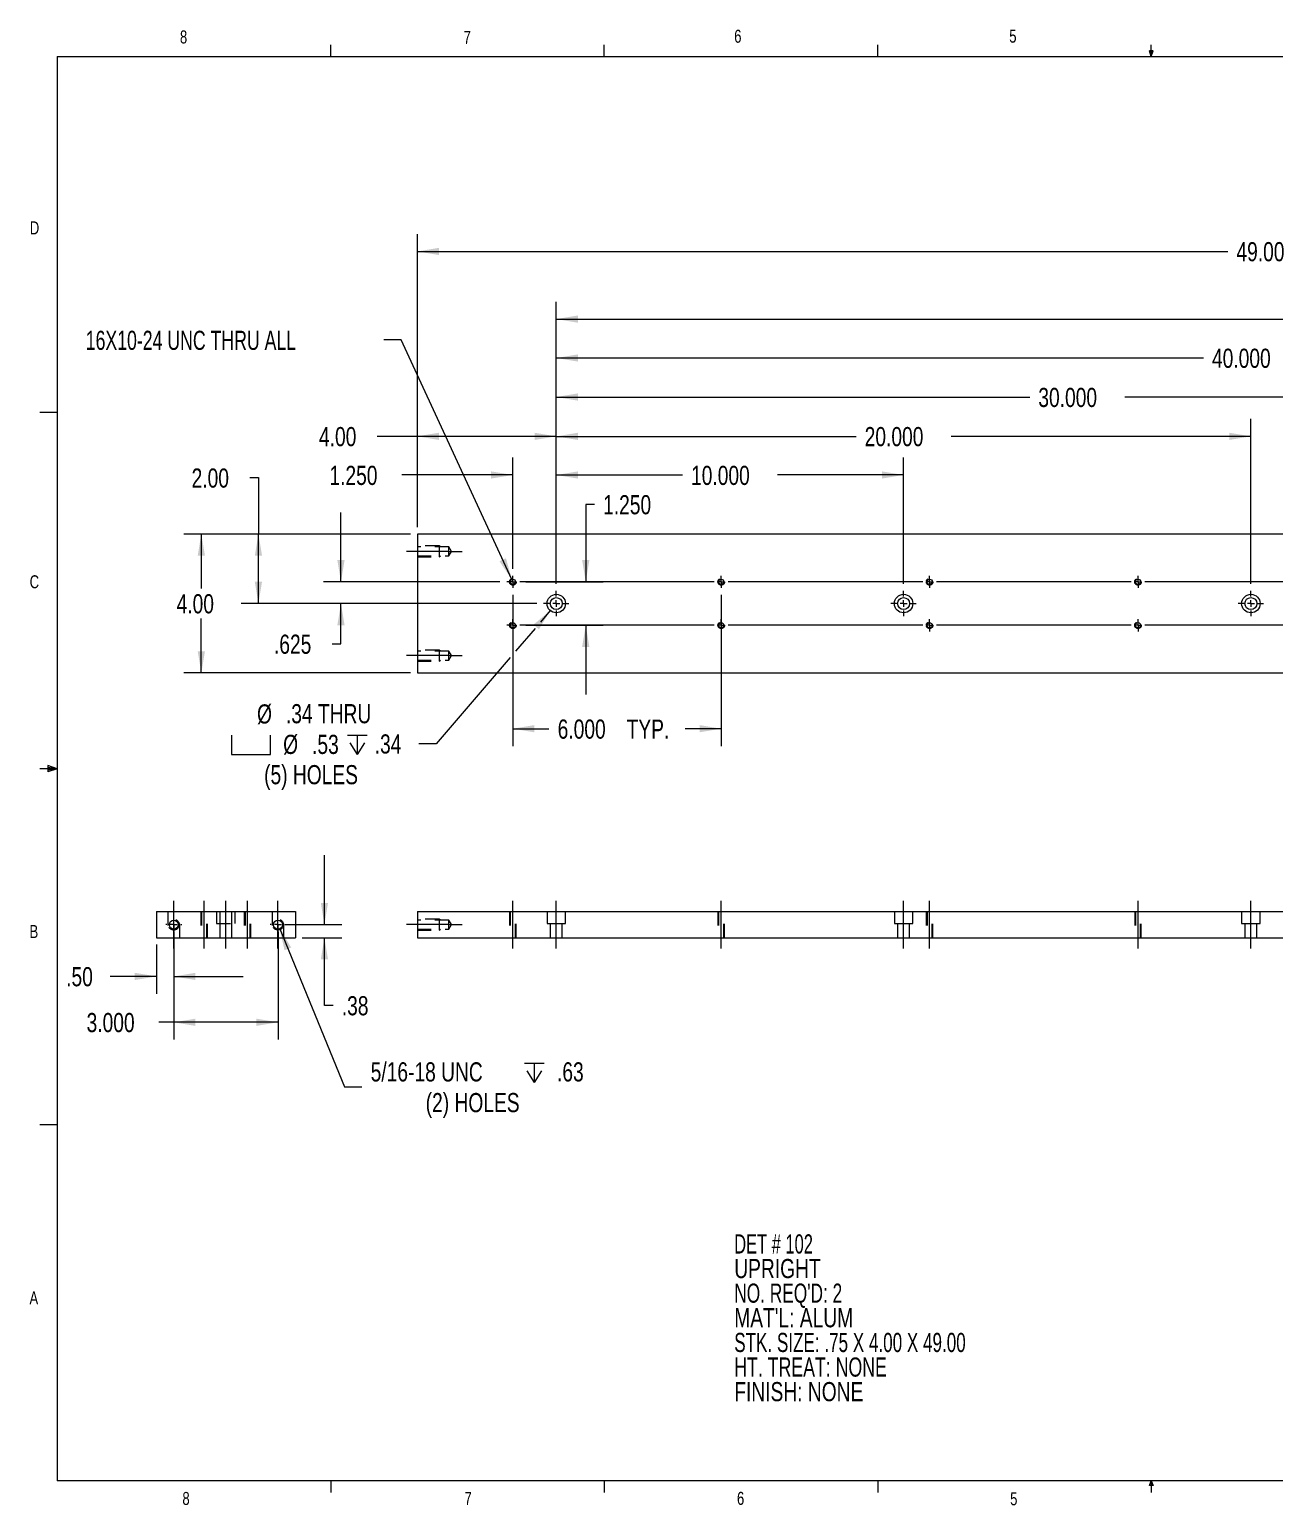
# Model space of a CAD drawing. Header units: inches. Extents: x 0.4 to 16.6, y 0.2 to 10.8.
# Drawn here: x 0.43 to 9.39, y 0.21 to 10.84 of the extents above; entities that cross this region are included whole.
import ezdxf

# ---------------------------------------------------------------- set-up
doc = ezdxf.new("R2010")
doc.units = ezdxf.units.IN
doc.header["$MEASUREMENT"] = 0
doc.linetypes.add('CENTERX2', pattern=[0.8, 0.5, -0.1, 0.1, -0.1])
doc.linetypes.add('HIDDEN', pattern=[0.075, 0.05, -0.025])
doc.styles.add('SLDTEXTSTYLE0', font='TXT', dxfattribs={"width": 0.75})
doc.styles.add('SLDTEXTSTYLE13', font='TXT', dxfattribs={"width": 0.675})
doc.styles.add('SLDTEXTSTYLE14', font='TXT', dxfattribs={"width": 0.692308})
doc.styles.add('SLDTEXTSTYLE15', font='TXT', dxfattribs={"width": 0.690789})
doc.styles.add('SLDTEXTSTYLE4', font='TXT', dxfattribs={"width": 0.666667})
doc.styles.add('SLDTEXTSTYLE8', font='TXT', dxfattribs={"width": 0.642857})
doc.dimstyles.new('SLDDIMSTYLE0', dxfattribs={"dimtxt": 0.137795, "dimasz": 0.156, "dimexe": 0, "dimexo": 0.0625, "dimgap": 0.034449, "dimtad": 0, "dimtih": 1, "dimtoh": 1, "dimlfac": 4, "dimzin": 4, "dimdsep": 46, "dimtxsty": 'SLDTEXTSTYLE0', "dimsah": 1, "dimcen": 0.09, "dimadec": 0, "dimazin": 0, "dimtfac": 1, "dimtdec": 3, "dimtofl": 0, "dimtmove": 0, "dimatfit": 3, "dimfxl": 0, "dimtolj": 1, "dimtzin": 12, "dimarcsym": 0})
doc.dimstyles.new('SLDDIMSTYLE1', dxfattribs={"dimtxt": 0.137795, "dimasz": 0.156, "dimexe": 0, "dimexo": 0.0625, "dimgap": 0.034449, "dimtad": 0, "dimtih": 1, "dimtoh": 1, "dimlfac": 4, "dimzin": 12, "dimdsep": 46, "dimtxsty": 'SLDTEXTSTYLE0', "dimsah": 1, "dimcen": 0.09, "dimadec": 0, "dimazin": 0, "dimtfac": 1, "dimtdec": 3, "dimtofl": 0, "dimtmove": 0, "dimatfit": 3, "dimfxl": 0, "dimtolj": 1, "dimtzin": 12, "dimarcsym": 0})
doc.dimstyles.new('SLDDIMSTYLE2', dxfattribs={"dimtxt": 0.137795, "dimasz": 0.156, "dimexe": 0, "dimexo": 0.0625, "dimgap": 0.034449, "dimtad": 0, "dimtih": 1, "dimtoh": 1, "dimdec": 3, "dimlfac": 4, "dimzin": 4, "dimdsep": 46, "dimtxsty": 'SLDTEXTSTYLE0', "dimsah": 1, "dimcen": 0.09, "dimadec": 0, "dimazin": 0, "dimtfac": 1, "dimtdec": 3, "dimtofl": 0, "dimtmove": 0, "dimatfit": 3, "dimfxl": 0, "dimtolj": 1, "dimtzin": 12, "dimarcsym": 0})
doc.dimstyles.new('SLDDIMSTYLE3', dxfattribs={"dimtxt": 0.137795, "dimasz": 0.156, "dimexe": 0, "dimexo": 0.0625, "dimgap": 0.034449, "dimtad": 0, "dimtih": 1, "dimtoh": 1, "dimdec": 3, "dimlfac": 4, "dimzin": 12, "dimdsep": 46, "dimtxsty": 'SLDTEXTSTYLE0', "dimsah": 1, "dimcen": 0.09, "dimadec": 0, "dimazin": 0, "dimtfac": 1, "dimtdec": 3, "dimtofl": 0, "dimtmove": 0, "dimatfit": 3, "dimfxl": 0, "dimtolj": 1, "dimtzin": 12, "dimarcsym": 0})
doc.dimstyles.new('SLDDIMSTYLE4', dxfattribs={"dimtxt": 0.137795, "dimasz": 0.156, "dimexe": 0, "dimexo": 0.0625, "dimgap": 0.034449, "dimtad": 0, "dimtih": 1, "dimtoh": 1, "dimlfac": 4, "dimzin": 12, "dimdsep": 46, "dimtxsty": 'SLDTEXTSTYLE0', "dimsah": 1, "dimcen": 0.09, "dimadec": 0, "dimazin": 0, "dimtfac": 1, "dimtdec": 3, "dimtofl": 0, "dimtmove": 0, "dimatfit": 3, "dimfxl": 0, "dimtolj": 1, "dimtzin": 12, "dimarcsym": 0})
doc.dimstyles.new('SLDDIMSTYLE5', dxfattribs={"dimtxt": 0.137795, "dimasz": 0.156, "dimexe": 0, "dimexo": 0.0625, "dimgap": 0.034449, "dimtad": 0, "dimtih": 1, "dimtoh": 1, "dimlfac": 4, "dimzin": 12, "dimdsep": 46, "dimtxsty": 'SLDTEXTSTYLE0', "dimsah": 1, "dimcen": 0.09, "dimadec": 0, "dimazin": 0, "dimtfac": 1, "dimtdec": 3, "dimtofl": 0, "dimtmove": 0, "dimatfit": 3, "dimfxl": 0, "dimtolj": 1, "dimtzin": 12, "dimarcsym": 0})

# ---------------------------------------------------------------- blocks, each defined once
blk = doc.blocks.new('SW_NOTE_1')
at = {"color": 7, "linetype": 'Continuous', "lineweight": 0, "char_height": 0.1378, "attachment_point": 1}
for s, insert, style in [('DET # 102', (0, 0.176), 'SLDTEXTSTYLE8'), ('UPRIGHT', (0, -0.001), 'SLDTEXTSTYLE0'), ("NO. REQ'D: 2", (0, -0.178), 'SLDTEXTSTYLE13'), ("MAT'L: ALUM", (0, -0.355), 'SLDTEXTSTYLE0'), ('STK. SIZE: .75 X 4.00 X 49.00', (0, -0.533), 'SLDTEXTSTYLE4'), ('HT. TREAT: NONE', (0, -0.71), 'SLDTEXTSTYLE14'), ('FINISH: NONE', (0, -0.887), 'SLDTEXTSTYLE0')]:
    blk.add_mtext(s, dxfattribs=dict(at, insert=insert, style=style))
blk = doc.blocks.new('*D3')
at = {"color": 7, "linetype": 'Continuous', "lineweight": 0}
for p, q in [((3.168, 7.206), (1.538, 7.206)), ((1.663, 7.206), (1.663, 6.815)), ((1.663, 6.206), (1.663, 6.597)), ((3.168, 6.206), (1.538, 6.206))]:
    blk.add_line(p, q, dxfattribs=at)
for points in [[(1.663, 7.206), (1.637, 7.05), (1.689, 7.05)], [(1.663, 6.206), (1.689, 6.362), (1.637, 6.362)]]:
    blk.add_solid(points, dxfattribs=at)
at = {"color": 7, "linetype": 'Continuous', "lineweight": 0, "insert": (1.485, 6.773), "char_height": 0.1378, "attachment_point": 1, "style": 'SLDTEXTSTYLE0'}
blk.add_mtext('4.00', dxfattribs=at)
blk = doc.blocks.new('*D4')
at = {"color": 7, "linetype": 'Continuous', "lineweight": 0}
for p, q in [((3.218, 7.256), (3.218, 9.365)), ((15.468, 7.256), (15.468, 9.365)), ((3.218, 9.24), (9.051, 9.24)), ((15.468, 9.24), (9.635, 9.24))]:
    blk.add_line(p, q, dxfattribs=at)
for points in [[(3.218, 9.24), (3.374, 9.214), (3.374, 9.266)], [(15.468, 9.24), (15.312, 9.266), (15.312, 9.214)]]:
    blk.add_solid(points, dxfattribs=at)
at = {"color": 7, "linetype": 'Continuous', "lineweight": 0, "insert": (9.114, 9.307), "char_height": 0.1378, "attachment_point": 1, "style": 'SLDTEXTSTYLE0'}
blk.add_mtext('49.00', dxfattribs=at)
blk = doc.blocks.new('SW_SYMBOL_HOLE_SPOT')
at = {"color": 0, "linetype": 'Continuous', "lineweight": 0}
for p, q in [((0, 34.4), (0, 3)), ((63, 3), (63, 34.4)), ((0, 3), (63, 3))]:
    blk.add_line(p, q, dxfattribs=at)
blk = doc.blocks.new('SW_SYMBOL_HOLE_DEPTH')
at = {"color": 0, "linetype": 'Continuous', "lineweight": 0}
for p, q in [((0, 34.4), (31.5, 34.4)), ((15.7, 34.4), (15.7, 3)), ((3.9, 21.9), (15.7, 3)), ((27.6, 21.9), (15.7, 3))]:
    blk.add_line(p, q, dxfattribs=at)
blk = doc.blocks.new('*D5')
at = {"color": 7, "linetype": 'Continuous', "lineweight": 0}
for p, q in [((4.175, 6.655), (4.104, 6.572)), ((4.065, 6.527), (3.925, 6.364)), ((3.886, 6.318), (3.353, 5.696)), ((3.353, 5.696), (3.228, 5.696))]:
    blk.add_line(p, q, dxfattribs=at)
blk.add_solid([(4.175, 6.655), (4.054, 6.554), (4.093, 6.52)], dxfattribs=at)
at = {"color": 7, "linetype": 'Continuous', "lineweight": 0, "xscale": 0.004470703125, "yscale": 0.004470703125, "zscale": 0.004470703125}
for name, p in [('SW_SYMBOL_HOLE_SPOT', (1.88, 5.605)), ('SW_SYMBOL_HOLE_DEPTH', (2.715, 5.605))]:
    blk.add_blockref(name, p, dxfattribs=at)
at = {"color": 7, "linetype": 'Continuous', "lineweight": 0, "char_height": 0.1378, "attachment_point": 1, "style": 'SLDTEXTSTYLE0'}
for s, insert in [('%%c', (2.064, 5.98)), ('.34 THRU', (2.272, 5.982)), ('%%c', (2.252, 5.761)), ('.53', (2.46, 5.761)), ('.34', (2.911, 5.764)), ('(5) HOLES', (2.115, 5.543))]:
    blk.add_mtext(s, dxfattribs=dict(at, insert=insert))
blk = doc.blocks.new('*D8')
at = {"color": 7, "linetype": 'Continuous', "lineweight": 0}
for p, q in [((3.218, 7.256), (3.218, 8.034)), ((4.218, 6.847), (4.218, 8.034)), ((3.218, 7.909), (2.929, 7.909)), ((4.218, 7.909), (3.218, 7.909))]:
    blk.add_line(p, q, dxfattribs=at)
for points in [[(3.218, 7.909), (3.374, 7.883), (3.374, 7.935)], [(4.218, 7.909), (4.062, 7.935), (4.062, 7.883)]]:
    blk.add_solid(points, dxfattribs=at)
at = {"color": 7, "linetype": 'Continuous', "lineweight": 0, "insert": (2.51, 7.976), "char_height": 0.1378, "attachment_point": 1, "style": 'SLDTEXTSTYLE0'}
blk.add_mtext('4.00', dxfattribs=at)
blk = doc.blocks.new('*D9')
at = {"color": 7, "linetype": 'Continuous', "lineweight": 0}
for p, q in [((2.012, 7.612), (2.074, 7.612)), ((2.074, 7.612), (2.074, 7.206)), ((3.168, 7.206), (1.949, 7.206)), ((2.074, 6.706), (2.074, 7.206)), ((4.077, 6.706), (1.949, 6.706))]:
    blk.add_line(p, q, dxfattribs=at)
for points in [[(2.074, 7.206), (2.048, 7.05), (2.1, 7.05)], [(2.074, 6.706), (2.1, 6.862), (2.048, 6.862)]]:
    blk.add_solid(points, dxfattribs=at)
at = {"color": 7, "linetype": 'Continuous', "lineweight": 0, "insert": (1.593, 7.678), "char_height": 0.1378, "attachment_point": 1, "style": 'SLDTEXTSTYLE0'}
blk.add_mtext('2.00', dxfattribs=at)
blk = doc.blocks.new('*D10')
at = {"color": 7, "linetype": 'Continuous', "lineweight": 0}
for p, q in [((4.218, 6.847), (4.218, 7.756)), ((6.718, 6.847), (6.718, 7.756)), ((4.218, 7.631), (5.126, 7.631)), ((6.718, 7.631), (5.81, 7.631))]:
    blk.add_line(p, q, dxfattribs=at)
for points in [[(4.218, 7.631), (4.374, 7.605), (4.374, 7.657)], [(6.718, 7.631), (6.562, 7.657), (6.562, 7.605)]]:
    blk.add_solid(points, dxfattribs=at)
at = {"color": 7, "linetype": 'Continuous', "lineweight": 0, "insert": (5.188, 7.697), "char_height": 0.1378, "attachment_point": 1, "style": 'SLDTEXTSTYLE0'}
blk.add_mtext('10.000', dxfattribs=at)
blk = doc.blocks.new('*D11')
at = {"color": 7, "linetype": 'Continuous', "lineweight": 0}
for p, q in [((4.218, 6.847), (4.218, 8.034)), ((9.218, 6.847), (9.218, 8.034)), ((4.218, 7.909), (6.376, 7.909)), ((9.218, 7.909), (7.06, 7.909))]:
    blk.add_line(p, q, dxfattribs=at)
for points in [[(4.218, 7.909), (4.374, 7.883), (4.374, 7.935)], [(9.218, 7.909), (9.062, 7.935), (9.062, 7.883)]]:
    blk.add_solid(points, dxfattribs=at)
at = {"color": 7, "linetype": 'Continuous', "lineweight": 0, "insert": (6.438, 7.976), "char_height": 0.1378, "attachment_point": 1, "style": 'SLDTEXTSTYLE0'}
blk.add_mtext('20.000', dxfattribs=at)
blk = doc.blocks.new('*D12')
at = {"color": 7, "linetype": 'Continuous', "lineweight": 0}
for p, q in [((4.218, 6.847), (4.218, 8.317)), ((11.718, 6.847), (11.718, 8.317)), ((4.218, 8.192), (7.626, 8.192)), ((11.718, 8.192), (8.31, 8.192))]:
    blk.add_line(p, q, dxfattribs=at)
for points in [[(4.218, 8.192), (4.374, 8.166), (4.374, 8.218)], [(11.718, 8.192), (11.562, 8.218), (11.562, 8.166)]]:
    blk.add_solid(points, dxfattribs=at)
at = {"color": 7, "linetype": 'Continuous', "lineweight": 0, "insert": (7.688, 8.258), "char_height": 0.1378, "attachment_point": 1, "style": 'SLDTEXTSTYLE0'}
blk.add_mtext('30.000', dxfattribs=at)
blk = doc.blocks.new('*D13')
at = {"color": 7, "linetype": 'Continuous', "lineweight": 0}
for p, q in [((4.218, 6.847), (4.218, 8.598)), ((14.218, 6.847), (14.218, 8.598)), ((4.218, 8.473), (8.876, 8.473)), ((14.218, 8.473), (9.56, 8.473))]:
    blk.add_line(p, q, dxfattribs=at)
for points in [[(4.218, 8.473), (4.374, 8.447), (4.374, 8.499)], [(14.218, 8.473), (14.062, 8.499), (14.062, 8.447)]]:
    blk.add_solid(points, dxfattribs=at)
at = {"color": 7, "linetype": 'Continuous', "lineweight": 0, "insert": (8.938, 8.54), "char_height": 0.1378, "attachment_point": 1, "style": 'SLDTEXTSTYLE0'}
blk.add_mtext('40.000', dxfattribs=at)
blk = doc.blocks.new('*D14')
at = {"color": 7, "linetype": 'Continuous', "lineweight": 0}
for p, q in [((4.493, 7.419), (4.43, 7.419)), ((4.43, 7.419), (4.43, 6.862)), ((3.999, 6.862), (4.555, 6.862)), ((3.999, 6.55), (4.555, 6.55)), ((4.43, 6.55), (4.43, 6.05))]:
    blk.add_line(p, q, dxfattribs=at)
for points in [[(4.43, 6.862), (4.456, 7.018), (4.404, 7.018)], [(4.43, 6.55), (4.404, 6.394), (4.456, 6.394)]]:
    blk.add_solid(points, dxfattribs=at)
at = {"color": 7, "linetype": 'Continuous', "lineweight": 0, "insert": (4.555, 7.486), "char_height": 0.1378, "attachment_point": 1, "style": 'SLDTEXTSTYLE0'}
blk.add_mtext('1.250', dxfattribs=at)
blk = doc.blocks.new('*D15')
at = {"color": 7, "linetype": 'Continuous', "lineweight": 0}
for p, q in [((2.668, 6.862), (2.668, 7.362)), ((3.812, 6.862), (2.543, 6.862)), ((4.077, 6.706), (2.543, 6.706)), ((2.668, 6.416), (2.668, 6.706)), ((2.605, 6.416), (2.668, 6.416))]:
    blk.add_line(p, q, dxfattribs=at)
for points in [[(2.668, 6.862), (2.694, 7.018), (2.642, 7.018)], [(2.668, 6.706), (2.642, 6.55), (2.694, 6.55)]]:
    blk.add_solid(points, dxfattribs=at)
at = {"color": 7, "linetype": 'Continuous', "lineweight": 0, "insert": (2.186, 6.482), "char_height": 0.1378, "attachment_point": 1, "style": 'SLDTEXTSTYLE0'}
blk.add_mtext('.625', dxfattribs=at)
blk = doc.blocks.new('*D16')
at = {"color": 7, "linetype": 'Continuous', "lineweight": 0}
for p, q in [((3.905, 6.956), (3.905, 7.756)), ((4.218, 6.847), (4.218, 7.756)), ((3.905, 7.631), (3.106, 7.631)), ((4.218, 7.631), (4.718, 7.631))]:
    blk.add_line(p, q, dxfattribs=at)
for points in [[(3.905, 7.631), (3.749, 7.657), (3.749, 7.605)], [(4.218, 7.631), (4.374, 7.605), (4.374, 7.657)]]:
    blk.add_solid(points, dxfattribs=at)
at = {"color": 7, "linetype": 'Continuous', "lineweight": 0, "insert": (2.585, 7.697), "char_height": 0.1378, "attachment_point": 1, "style": 'SLDTEXTSTYLE0'}
blk.add_mtext('1.250', dxfattribs=at)
blk = doc.blocks.new('*D17')
at = {"color": 7, "linetype": 'Continuous', "lineweight": 0}
for p, q in [((3.905, 6.768), (3.905, 5.68)), ((5.405, 6.768), (5.405, 5.68)), ((3.905, 5.805), (4.165, 5.805)), ((5.405, 5.805), (5.146, 5.805))]:
    blk.add_line(p, q, dxfattribs=at)
for points in [[(3.905, 5.805), (4.061, 5.779), (4.061, 5.831)], [(5.405, 5.805), (5.249, 5.831), (5.249, 5.779)]]:
    blk.add_solid(points, dxfattribs=at)
at = {"color": 7, "linetype": 'Continuous', "lineweight": 0, "char_height": 0.1378, "attachment_point": 1, "style": 'SLDTEXTSTYLE0'}
for s, insert in [('6.000', (4.228, 5.871)), (' TYP.', (4.686, 5.871))]:
    blk.add_mtext(s, dxfattribs=dict(at, insert=insert))
blk = doc.blocks.new('*D19')
at = {"color": 7, "linetype": 'Continuous', "lineweight": 0}
for p, q in [((4.218, 6.847), (4.218, 8.878)), ((15.343, 7.199), (15.343, 8.878)), ((4.218, 8.753), (9.489, 8.753)), ((15.343, 8.753), (10.072, 8.753))]:
    blk.add_line(p, q, dxfattribs=at)
for points in [[(4.218, 8.753), (4.374, 8.727), (4.374, 8.779)], [(15.343, 8.753), (15.187, 8.779), (15.187, 8.727)]]:
    blk.add_solid(points, dxfattribs=at)
at = {"color": 7, "linetype": 'Continuous', "lineweight": 0, "insert": (9.551, 8.819), "char_height": 0.1378, "attachment_point": 1, "style": 'SLDTEXTSTYLE0'}
blk.add_mtext('44.50', dxfattribs=at)
blk = doc.blocks.new('*D22')
at = {"color": 7, "linetype": 'Continuous', "lineweight": 0}
for p, q in [((3.102, 8.603), (2.977, 8.603)), ((3.898, 6.879), (3.102, 8.603))]:
    blk.add_line(p, q, dxfattribs=at)
blk.add_solid([(3.898, 6.879), (3.856, 7.032), (3.809, 7.01)], dxfattribs=at)
at = {"color": 7, "linetype": 'Continuous', "lineweight": 0, "insert": (0.831, 8.669), "char_height": 0.1378, "attachment_point": 1, "style": 'SLDTEXTSTYLE15'}
blk.add_mtext('16X10-24 UNC THRU ALL', dxfattribs=at)
blk = doc.blocks.new('SW_CENTERMARKSYMBOL_2')
at = {"color": 7, "linetype": 'Continuous', "lineweight": 0}
for p, q in [((-0.05, 0), (-0.091, 0)), ((0, 0), (-0.025, 0)), ((0, 0.05), (0, 0.091)), ((0, 0), (0, 0.025)), ((0, 0), (0, -0.025)), ((0, 0), (0.025, 0)), ((0.05, 0), (0.091, 0)), ((0, -0.05), (0, -0.091))]:
    blk.add_line(p, q, dxfattribs=at)
blk = doc.blocks.new('SW_CENTERMARKSYMBOL_3')
at = {"color": 7, "linetype": 'Continuous', "lineweight": 0}
for p, q in [((-0.05, 0), (-0.091, 0)), ((0, 0), (-0.025, 0)), ((0, 0.05), (0, 0.091)), ((0, 0), (0, 0.025)), ((0, 0), (0, -0.025)), ((0, 0), (0.025, 0)), ((0.05, 0), (0.091, 0)), ((0, -0.05), (0, -0.091))]:
    blk.add_line(p, q, dxfattribs=at)
blk = doc.blocks.new('SW_CENTERMARKSYMBOL_4')
at = {"color": 7, "linetype": 'Continuous', "lineweight": 0}
for p, q in [((-0.05, 0), (-0.091, 0)), ((0, 0), (-0.025, 0)), ((0, 0.05), (0, 0.091)), ((0, 0), (0, 0.025)), ((0, 0), (0, -0.025)), ((0, 0), (0.025, 0)), ((0.05, 0), (0.091, 0)), ((0, -0.05), (0, -0.091))]:
    blk.add_line(p, q, dxfattribs=at)
blk = doc.blocks.new('SW_CENTERMARKSYMBOL_5')
at = {"color": 7, "linetype": 'Continuous', "lineweight": 0}
for p, q in [((-1.525, 0), (-1.544, 0)), ((-1.5, 0), (-1.525, 0)), ((-1.5, 0.025), (-1.5, 0.044)), ((-1.5, 0), (-1.5, 0.025)), ((-1.5, 0), (-1.5, -0.025)), ((-1.5, 0), (-1.475, 0)), ((-0.05, 0), (-1.45, 0)), ((0, 0), (-0.025, 0)), ((0, 0.025), (0, 0.044)), ((0, 0), (0, 0.025)), ((0, 0), (0, -0.025)), ((0, 0), (0.025, 0)), ((1.45, 0), (0.05, 0)), ((1.5, 0.025), (1.5, 0.044)), ((1.5, 0), (1.5, 0.025)), ((3, 0.025), (3, 0.044)), ((3, 0), (3, 0.025)), ((4.5, 0.025), (4.5, 0.044)), ((4.5, 0), (4.5, 0.025)), ((6, 0.025), (6, 0.044)), ((6, 0), (6, 0.025)), ((7.5, 0.025), (7.5, 0.044)), ((7.5, 0), (7.5, 0.025)), ((9, 0.025), (9, 0.044)), ((9, 0), (9, 0.025)), ((-1.5, -0.025), (-1.5, -0.044)), ((0, -0.025), (0, -0.044)), ((1.5, 0), (1.475, 0)), ((1.5, 0), (1.5, -0.025)), ((1.5, 0), (1.525, 0)), ((1.5, -0.025), (1.5, -0.044)), ((2.95, 0), (1.55, 0)), ((3, 0), (2.975, 0)), ((3, 0), (3, -0.025)), ((3, 0), (3.025, 0)), ((3, -0.025), (3, -0.044)), ((4.45, 0), (3.05, 0)), ((4.5, 0), (4.475, 0)), ((4.5, 0), (4.5, -0.025)), ((4.5, 0), (4.525, 0)), ((4.5, -0.025), (4.5, -0.044)), ((5.95, 0), (4.55, 0)), ((6, 0), (5.975, 0)), ((6, 0), (6, -0.025)), ((6, 0), (6.025, 0)), ((6, -0.025), (6, -0.044)), ((7.45, 0), (6.05, 0)), ((7.5, 0), (7.475, 0)), ((7.5, 0), (7.5, -0.025)), ((7.5, 0), (7.525, 0)), ((7.5, -0.025), (7.5, -0.044)), ((8.95, 0), (7.55, 0)), ((9, 0), (8.975, 0)), ((9, 0), (9, -0.025)), ((9, 0), (9.025, 0)), ((9, -0.025), (9, -0.044)), ((9.025, 0), (9.044, 0))]:
    blk.add_line(p, q, dxfattribs=at)
blk = doc.blocks.new('SW_CENTERMARKSYMBOL_6')
at = {"color": 7, "linetype": 'Continuous', "lineweight": 0}
for p, q in [((-1.525, 0), (-1.544, 0)), ((-1.5, 0), (-1.525, 0)), ((-1.5, 0.025), (-1.5, 0.044)), ((-1.5, 0), (-1.5, 0.025)), ((-1.5, 0), (-1.5, -0.025)), ((-1.5, 0), (-1.475, 0)), ((-0.05, 0), (-1.45, 0)), ((0, 0), (-0.025, 0)), ((0, 0.025), (0, 0.044)), ((0, 0), (0, 0.025)), ((0, 0), (0, -0.025)), ((0, 0), (0.025, 0)), ((1.45, 0), (0.05, 0)), ((1.5, 0.025), (1.5, 0.044)), ((1.5, 0), (1.5, 0.025)), ((3, 0.025), (3, 0.044)), ((3, 0), (3, 0.025)), ((4.5, 0.025), (4.5, 0.044)), ((4.5, 0), (4.5, 0.025)), ((6, 0.025), (6, 0.044)), ((6, 0), (6, 0.025)), ((7.5, 0.025), (7.5, 0.044)), ((7.5, 0), (7.5, 0.025)), ((9, 0.025), (9, 0.044)), ((9, 0), (9, 0.025)), ((-1.5, -0.025), (-1.5, -0.044)), ((0, -0.025), (0, -0.044)), ((1.5, 0), (1.475, 0)), ((1.5, 0), (1.5, -0.025)), ((1.5, 0), (1.525, 0)), ((1.5, -0.025), (1.5, -0.044)), ((2.95, 0), (1.55, 0)), ((3, 0), (2.975, 0)), ((3, 0), (3, -0.025)), ((3, 0), (3.025, 0)), ((3, -0.025), (3, -0.044)), ((4.45, 0), (3.05, 0)), ((4.5, 0), (4.475, 0)), ((4.5, 0), (4.5, -0.025)), ((4.5, 0), (4.525, 0)), ((4.5, -0.025), (4.5, -0.044)), ((5.95, 0), (4.55, 0)), ((6, 0), (5.975, 0)), ((6, 0), (6, -0.025)), ((6, 0), (6.025, 0)), ((6, -0.025), (6, -0.044)), ((7.45, 0), (6.05, 0)), ((7.5, 0), (7.475, 0)), ((7.5, 0), (7.5, -0.025)), ((7.5, 0), (7.525, 0)), ((7.5, -0.025), (7.5, -0.044)), ((8.95, 0), (7.55, 0)), ((9, 0), (8.975, 0)), ((9, 0), (9, -0.025)), ((9, 0), (9.025, 0)), ((9, -0.025), (9, -0.044)), ((9.025, 0), (9.044, 0))]:
    blk.add_line(p, q, dxfattribs=at)
blk = doc.blocks.new('*D34')
at = {"color": 7, "linetype": 'Continuous', "lineweight": 0}
for p, q in [((1.465, 4.345), (1.465, 3.567)), ((2.215, 4.345), (2.215, 3.567)), ((1.465, 3.692), (1.358, 3.692)), ((2.215, 3.692), (1.465, 3.692))]:
    blk.add_line(p, q, dxfattribs=at)
for points in [[(1.465, 3.692), (1.621, 3.666), (1.621, 3.718)], [(2.215, 3.692), (2.059, 3.718), (2.059, 3.666)]]:
    blk.add_solid(points, dxfattribs=at)
at = {"color": 7, "linetype": 'Continuous', "lineweight": 0, "insert": (0.837, 3.759), "char_height": 0.1378, "attachment_point": 1, "style": 'SLDTEXTSTYLE0'}
blk.add_mtext('3.000', dxfattribs=at)
blk = doc.blocks.new('*D35')
at = {"color": 7, "linetype": 'Continuous', "lineweight": 0}
for p, q in [((1.34, 4.251), (1.34, 3.897)), ((1.465, 4.345), (1.465, 3.897)), ((1.34, 4.022), (1.007, 4.022)), ((1.465, 4.022), (1.965, 4.022))]:
    blk.add_line(p, q, dxfattribs=at)
for points in [[(1.34, 4.022), (1.184, 4.048), (1.184, 3.996)], [(1.465, 4.022), (1.621, 3.996), (1.621, 4.048)]]:
    blk.add_solid(points, dxfattribs=at)
at = {"color": 7, "linetype": 'Continuous', "lineweight": 0, "insert": (0.69, 4.089), "char_height": 0.1378, "attachment_point": 1, "style": 'SLDTEXTSTYLE0'}
blk.add_mtext('.50', dxfattribs=at)
blk = doc.blocks.new('*D36')
at = {"color": 7, "linetype": 'Continuous', "lineweight": 0}
for p, q in [((2.549, 4.395), (2.549, 4.895)), ((2.265, 4.395), (2.674, 4.395)), ((2.39, 4.301), (2.674, 4.301)), ((2.549, 3.813), (2.549, 4.301)), ((2.612, 3.813), (2.549, 3.813))]:
    blk.add_line(p, q, dxfattribs=at)
for points in [[(2.549, 4.395), (2.575, 4.551), (2.523, 4.551)], [(2.549, 4.301), (2.523, 4.145), (2.575, 4.145)]]:
    blk.add_solid(points, dxfattribs=at)
at = {"color": 7, "linetype": 'Continuous', "lineweight": 0, "insert": (2.674, 3.88), "char_height": 0.1378, "attachment_point": 1, "style": 'SLDTEXTSTYLE0'}
blk.add_mtext('.38', dxfattribs=at)
blk = doc.blocks.new('*D37')
at = {"color": 7, "linetype": 'Continuous', "lineweight": 0}
for p, q in [((2.227, 4.365), (2.694, 3.227)), ((2.694, 3.227), (2.819, 3.227))]:
    blk.add_line(p, q, dxfattribs=at)
blk.add_solid([(2.227, 4.365), (2.262, 4.211), (2.31, 4.23)], dxfattribs=at)
at = {"color": 7, "linetype": 'Continuous', "lineweight": 0, "xscale": 0.004470703125, "yscale": 0.004470703125, "zscale": 0.004470703125}
blk.add_blockref('SW_SYMBOL_HOLE_DEPTH', (3.989, 3.245), dxfattribs=at)
at = {"color": 7, "linetype": 'Continuous', "lineweight": 0, "char_height": 0.1378, "attachment_point": 1, "style": 'SLDTEXTSTYLE0'}
for s, insert in [('5/16-18 UNC', (2.882, 3.404)), (' .63', (4.185, 3.404)), ('(2) HOLES', (3.278, 3.183))]:
    blk.add_mtext(s, dxfattribs=dict(at, insert=insert))
blk = doc.blocks.new('SW_CENTERMARKSYMBOL_10')
at = {"color": 7, "linetype": 'Continuous', "lineweight": 0}
for p, q in [((-0.05, 0), (-0.057125, 0)), ((0, 0), (-0.025, 0)), ((0, 0.05), (0, 0.057125)), ((0, 0), (0, 0.025)), ((0, 0), (0, -0.025)), ((0, 0), (0.025, 0)), ((0.05, 0), (0.057125, 0)), ((0, -0.05), (0, -0.057125))]:
    blk.add_line(p, q, dxfattribs=at)
blk = doc.blocks.new('SW_CENTERMARKSYMBOL_11')
at = {"color": 7, "linetype": 'Continuous', "lineweight": 0}
for p, q in [((-0.05, 0), (-0.057125, 0)), ((0, 0), (-0.025, 0)), ((0, 0.05), (0, 0.057125)), ((0, 0), (0, 0.025)), ((0, 0), (0, -0.025)), ((0, 0), (0.025, 0)), ((0.05, 0), (0.057125, 0)), ((0, -0.05), (0, -0.057125))]:
    blk.add_line(p, q, dxfattribs=at)

msp = doc.modelspace()

# ---------------------------------------------------------------- linework, layer by layer
at = {"color": 7, "linetype": 'Continuous', "lineweight": 0}
for p, q in [((0.62625, 10.64207), (16.37625, 10.64207)), ((0.62625, 10.64207), (0.62625, 0.39207)), ((2.59475, 10.64207), (2.59475, 10.72687)), ((4.5635, 10.64207), (4.5635, 10.72687)), ((6.53225, 10.64207), (6.53225, 10.72687)), ((8.501, 10.64207), (8.48775, 10.68401)), ((8.51356, 10.68401), (8.48775, 10.68401)), ((8.49396, 10.68401), (8.501, 10.64207)), ((8.501, 10.64207), (8.501, 10.72687)), ((8.501, 10.64207), (8.51356, 10.68401)), ((8.50591, 10.68401), (8.501, 10.64207)), ((0.62625, 8.07957), (0.50125, 8.07957)), ((0.55907, 5.54108), (0.55907, 5.49449)), ((0.62625, 5.51707), (0.55907, 5.54108)), ((0.62625, 5.51707), (0.55907, 5.52611)), ((0.62625, 5.51707), (0.50125, 5.51707)), ((0.62625, 5.51707), (0.55907, 5.50677)), ((0.62625, 5.51707), (0.55907, 5.49449)), ((0.62625, 2.95457), (0.50125, 2.95457)), ((16.37625, 0.39207), (0.62625, 0.39207)), ((2.59475, 0.39207), (2.59475, 0.30727)), ((4.5635, 0.39207), (4.5635, 0.30727)), ((6.53225, 0.39207), (6.53225, 0.30727)), ((8.48775, 0.3575), (8.501, 0.39207)), ((8.51356, 0.3575), (8.48775, 0.3575)), ((8.501, 0.39207), (8.501, 0.30727)), ((8.501, 0.39207), (8.51356, 0.3575))]:
    msp.add_line(p, q, dxfattribs=at)
at = {"color": 7, "linetype": 'Continuous', "lineweight": 15}
for p, q in [((15.46799, 7.20587), (3.21799, 7.20587)), ((3.21799, 7.20587), (3.21799, 6.20587)), ((3.21799, 6.20587), (15.46799, 6.20587)), ((1.33979, 4.48837), (2.33979, 4.48837)), ((1.33979, 4.48837), (1.33979, 4.30087)), ((2.33979, 4.48837), (2.33979, 4.30087)), ((3.21799, 4.48837), (3.21799, 4.30087)), ((3.21799, 4.48837), (15.46799, 4.48837)), ((1.33979, 4.30087), (2.33979, 4.30087)), ((3.21799, 4.30087), (15.46799, 4.30087))]:
    msp.add_line(p, q, dxfattribs=at)
at = {"color": 7, "linetype": 'HIDDEN', "lineweight": 0}
for p, q in [((3.37424, 7.11994), (3.21799, 7.11994)), ((3.38465, 7.113), (3.37424, 7.11994)), ((3.37424, 7.11994), (3.37424, 7.1195)), ((3.37424, 7.1195), (3.37424, 7.04181)), ((3.21799, 7.04181), (3.37424, 7.04181)), ((3.37424, 7.04181), (3.38465, 7.04875)), ((3.37424, 6.36994), (3.21799, 6.36994)), ((3.21799, 6.29181), (3.37424, 6.29181)), ((3.38465, 6.363), (3.37424, 6.36994)), ((3.37424, 6.36994), (3.37424, 6.3695)), ((3.37424, 6.3695), (3.37424, 6.29181)), ((3.37424, 6.29181), (3.38465, 6.29875)), ((1.65979, 4.48837), (1.65979, 4.30087)), ((1.70729, 4.30087), (1.70729, 4.48837)), ((1.97229, 4.48837), (1.97229, 4.30087)), ((2.01979, 4.30087), (2.01979, 4.48837)), ((3.88174, 4.48837), (3.88174, 4.30087)), ((3.92924, 4.30087), (3.92924, 4.48837)), ((5.38174, 4.48837), (5.38174, 4.30087)), ((5.42924, 4.30087), (5.42924, 4.48837)), ((6.88174, 4.48837), (6.88174, 4.30087)), ((6.92924, 4.30087), (6.92924, 4.48837)), ((8.38174, 4.48837), (8.38174, 4.30087)), ((8.42924, 4.30087), (8.42924, 4.48837)), ((3.37424, 4.43368), (3.21799, 4.43368)), ((3.21799, 4.35555), (3.37424, 4.35555)), ((3.38465, 4.42674), (3.37424, 4.43368)), ((3.37424, 4.43368), (3.37424, 4.39462)), ((3.37424, 4.39462), (3.37424, 4.3831)), ((3.37424, 4.3831), (3.37424, 4.35555)), ((3.37424, 4.35555), (3.38465, 4.36249))]:
    msp.add_line(p, q, dxfattribs=at)
at = {"color": 7, "linetype": 'CENTERX2', "lineweight": 0}
for p, q in [((3.44362, 7.08087), (3.13925, 7.08087)), ((3.44362, 7.08087), (3.54166, 7.08087)), ((3.44362, 6.33087), (3.13925, 6.33087)), ((3.44362, 6.33087), (3.54166, 6.33087)), ((1.46479, 4.22213), (1.46479, 4.56711)), ((1.68354, 4.22213), (1.68354, 4.56711)), ((1.83979, 4.22213), (1.83979, 4.56711)), ((1.99604, 4.22213), (1.99604, 4.56711)), ((2.21479, 4.22213), (2.21479, 4.56711)), ((3.90549, 4.22213), (3.90549, 4.56711)), ((4.21799, 4.40274), (4.21799, 4.56711)), ((5.40549, 4.22213), (5.40549, 4.56711)), ((6.71799, 4.40274), (6.71799, 4.56711)), ((6.90549, 4.22213), (6.90549, 4.56711)), ((8.40549, 4.22213), (8.40549, 4.56711)), ((9.21799, 4.40274), (9.21799, 4.56711)), ((3.44362, 4.39462), (3.13925, 4.39462)), ((3.44362, 4.39462), (3.54166, 4.39462)), ((4.21799, 4.22213), (4.21799, 4.40274)), ((6.71799, 4.22213), (6.71799, 4.40274)), ((9.21799, 4.22213), (9.21799, 4.40274))]:
    msp.add_line(p, q, dxfattribs=at)
at = {"color": 9, "linetype": 'HIDDEN', "lineweight": 0}
for p, q in [((3.44362, 7.113), (3.21799, 7.113)), ((3.21799, 7.04875), (3.44362, 7.04875)), ((3.44362, 7.04875), (3.44362, 7.113)), ((3.46292, 7.08087), (3.44362, 7.113)), ((3.44362, 7.04875), (3.46292, 7.08087)), ((3.44362, 6.363), (3.21799, 6.363)), ((3.21799, 6.29875), (3.44362, 6.29875)), ((3.44362, 6.29875), (3.44362, 6.363)), ((3.46292, 6.33087), (3.44362, 6.363)), ((3.44362, 6.29875), (3.46292, 6.33087)), ((1.42183, 4.48837), (1.42183, 4.30087)), ((1.50775, 4.30087), (1.50775, 4.48837)), ((1.66485, 4.48837), (1.66485, 4.30087)), ((1.70222, 4.30087), (1.70222, 4.48837)), ((1.77337, 4.48837), (1.77337, 4.40274)), ((1.79683, 4.48837), (1.79683, 4.40274)), ((1.88275, 4.40274), (1.88275, 4.48837)), ((1.9062, 4.40274), (1.9062, 4.48837)), ((1.97735, 4.48837), (1.97735, 4.30087)), ((2.01473, 4.30087), (2.01473, 4.48837)), ((2.17183, 4.48837), (2.17183, 4.30087)), ((2.25775, 4.30087), (2.25775, 4.48837)), ((3.88681, 4.48837), (3.88681, 4.30087)), ((3.92418, 4.30087), (3.92418, 4.48837)), ((4.15158, 4.48837), (4.15158, 4.40274)), ((4.28441, 4.40274), (4.28441, 4.48837)), ((5.38681, 4.48837), (5.38681, 4.30087)), ((5.42418, 4.30087), (5.42418, 4.48837)), ((6.65158, 4.48837), (6.65158, 4.40274)), ((6.78441, 4.40274), (6.78441, 4.48837)), ((6.88681, 4.48837), (6.88681, 4.30087)), ((6.92418, 4.30087), (6.92418, 4.48837)), ((8.38681, 4.48837), (8.38681, 4.30087)), ((8.42418, 4.30087), (8.42418, 4.48837)), ((9.15158, 4.48837), (9.15158, 4.40274)), ((9.28441, 4.40274), (9.28441, 4.48837)), ((1.77337, 4.40274), (1.9062, 4.40274)), ((1.79683, 4.40274), (1.79683, 4.30087)), ((1.88275, 4.30087), (1.88275, 4.40274)), ((3.44362, 4.42674), (3.21799, 4.42674)), ((3.21799, 4.36249), (3.44362, 4.36249)), ((3.44362, 4.36249), (3.44362, 4.42674)), ((3.46292, 4.39462), (3.44362, 4.42674)), ((3.44362, 4.36249), (3.46292, 4.39462)), ((4.15158, 4.40274), (4.21799, 4.40274)), ((4.17503, 4.40274), (4.17503, 4.30087)), ((4.21799, 4.40274), (4.28441, 4.40274)), ((4.26096, 4.30087), (4.26096, 4.40274)), ((6.65158, 4.40274), (6.71799, 4.40274)), ((6.67503, 4.40274), (6.67503, 4.30087)), ((6.71799, 4.40274), (6.78441, 4.40274)), ((6.76096, 4.30087), (6.76096, 4.40274)), ((9.15158, 4.40274), (9.21799, 4.40274)), ((9.17503, 4.40274), (9.17503, 4.30087)), ((9.21799, 4.40274), (9.28441, 4.40274)), ((9.26096, 4.30087), (9.26096, 4.40274))]:
    msp.add_line(p, q, dxfattribs=at)
at = {"color": 7, "linetype": 'HIDDEN', "lineweight": 0}
for centre, radius in [((3.90549, 6.86212), 0.02375), ((5.40549, 6.86212), 0.02375), ((6.90549, 6.86212), 0.02375), ((8.40549, 6.86212), 0.02375), ((3.90549, 6.54962), 0.02375), ((5.40549, 6.54962), 0.02375), ((6.90549, 6.54962), 0.02375), ((8.40549, 6.54962), 0.02375), ((1.46479, 4.39462), 0.03906), ((2.21479, 4.39462), 0.03906)]:
    msp.add_circle(centre, radius, dxfattribs=at)
at = {"color": 7, "linetype": 'Continuous', "lineweight": 15}
for centre, radius in [((3.90549, 6.86212), 0.01869), ((5.40549, 6.86212), 0.01869), ((6.90549, 6.86212), 0.01869), ((8.40549, 6.86212), 0.01869), ((4.21799, 6.70587), 0.06641), ((4.21799, 6.70587), 0.04296), ((6.71799, 6.70587), 0.06641), ((6.71799, 6.70587), 0.04296), ((9.21799, 6.70587), 0.06641), ((9.21799, 6.70587), 0.04296), ((3.90549, 6.54962), 0.01869), ((5.40549, 6.54962), 0.01869), ((6.90549, 6.54962), 0.01869), ((8.40549, 6.54962), 0.01869), ((1.46479, 4.39462), 0.03212), ((2.21479, 4.39462), 0.03212)]:
    msp.add_circle(centre, radius, dxfattribs=at)

# ---------------------------------------------------------------- block references
at = {"color": 7, "linetype": 'Continuous', "lineweight": 0}
for name, p in [('SW_CENTERMARKSYMBOL_5', (5.40549, 6.86212)), ('SW_CENTERMARKSYMBOL_4', (4.21799, 6.70587)), ('SW_CENTERMARKSYMBOL_3', (6.71799, 6.70587)), ('SW_CENTERMARKSYMBOL_2', (9.21799, 6.70587)), ('SW_CENTERMARKSYMBOL_6', (5.40549, 6.54962)), ('SW_CENTERMARKSYMBOL_11', (1.46479, 4.39462)), ('SW_CENTERMARKSYMBOL_10', (2.21479, 4.39462)), ('SW_NOTE_1', (5.4992, 1.98964))]:
    msp.add_blockref(name, p, dxfattribs=at)

# ---------------------------------------------------------------- texts
at = {"color": 7, "linetype": 'Continuous', "lineweight": 0, "char_height": 0.09375, "attachment_point": 1, "style": 'SLDTEXTSTYLE0'}
for s, insert in [('6', (5.49869, 10.83565)), ('5', (7.47869, 10.83619)), ('8', (1.50909, 10.8304)), ('7', (3.55099, 10.82756)), ('D', (0.42861, 9.45645)), ('C', (0.42731, 6.90924)), ('B', (0.4264, 4.39215)), ('A', (0.42601, 1.75475)), ('8', (1.52677, 0.31186)), ('7', (3.55743, 0.31216)), ('6', (5.51883, 0.31256)), ('5', (7.48512, 0.30949))]:
    msp.add_mtext(s, dxfattribs=dict(at, insert=insert))

# ---------------------------------------------------------------- dimensions: what is measured, and where the dimension line sits
at = {"color": 7, "linetype": 'Continuous', "lineweight": 0}
for base, p1, p2, dimstyle, picture, middle in [((15.46799, 9.24044), (3.21799, 7.20587), (15.46799, 7.20587), 'SLDDIMSTYLE0', '*D4', (9.34299, 9.24044)), ((4.21799, 8.75267), (15.34299, 7.08087), (4.21799, 6.70587), 'SLDDIMSTYLE0', '*D19', (9.78049, 8.75267)), ((4.21799, 8.47303), (14.21799, 6.70587), (4.21799, 6.70587), 'SLDDIMSTYLE2', '*D13', (9.21799, 8.47303)), ((4.21799, 8.19156), (11.71799, 6.70587), (4.21799, 6.70587), 'SLDDIMSTYLE2', '*D12', (7.96799, 8.19156)), ((3.21799, 7.90917), (4.21799, 6.70587), (3.21799, 7.20587), 'SLDDIMSTYLE0', '*D8', (2.68836, 7.90917)), ((9.21799, 7.90917), (4.21799, 6.70587), (9.21799, 6.70587), 'SLDDIMSTYLE2', '*D11', (6.71799, 7.90917)), ((4.21799, 7.63083), (3.90549, 6.86212), (4.21799, 6.70587), 'SLDDIMSTYLE2', '*D16', (2.81448, 7.63083)), ((4.21799, 7.63083), (6.71799, 6.70587), (4.21799, 6.70587), 'SLDDIMSTYLE2', '*D10', (5.46799, 7.63083))]:
    dim = msp.add_linear_dim(base=base, p1=p1, p2=p2, dimstyle=dimstyle, override={"dimtxt": 0.137795, "dimasz": 0.156, "dimexe": 0.125, "dimexo": 0.05, "dimgap": 0.06, "dimtad": 0, "dimtih": 1, "dimtoh": 1, "dimlfac": 4, "dimzin": 4, "dimtzin": 12}, dxfattribs=at)
    dim.commit()
    dim.dimension.update_dxf_attribs({"geometry": picture, "text_midpoint": middle, "dimtype": 160})
for p1, p2, text, dimstyle, override, picture, middle in [((3.91332, 6.84515), (3.89766, 6.87909), '16X10-24 UNC THRU ALL', 'SLDDIMSTYLE4', {"dimtxt": 0.137795, "dimasz": 0.156, "dimexe": 0.125, "dimexo": 0.05, "dimgap": 0.06, "dimtad": 0, "dimtih": 1, "dimtoh": 1, "dimlfac": 4, "dimzin": 12, "dimpost": '<>', "dimtzin": 12}, '*D22', (1.873, 8.60281)), ((4.26118, 6.75632), (4.17481, 6.65542), '%%c.34 THRU\\P{\\fGDT;v}<>{\\fGDT;x}.34\\P(5) HOLES', 'SLDDIMSTYLE1', {"dimtxt": 0.137795, "dimasz": 0.156, "dimexe": 0.125, "dimexo": 0.05, "dimgap": 0.06, "dimtad": 0, "dimtih": 1, "dimtoh": 1, "dimlfac": 4, "dimzin": 12, "dimtzin": 12}, '*D5', (2.5232, 5.69586)), ((2.20259, 4.42434), (2.22699, 4.3649), '5/16-18 UNC{\\fGDT;x} .63\\P(2) HOLES', 'SLDDIMSTYLE4', {"dimtxt": 0.137795, "dimasz": 0.156, "dimexe": 0.125, "dimexo": 0.05, "dimgap": 0.06, "dimtad": 0, "dimtih": 1, "dimtoh": 1, "dimlfac": 4, "dimzin": 12, "dimpost": '<>', "dimtzin": 12}, '*D37', (3.68617, 3.22716))]:
    dim = msp.add_diameter_dim_2p(p1=p1, p2=p2, text=text, dimstyle=dimstyle, override=override, dxfattribs=at)
    dim.commit()
    dim.dimension.update_dxf_attribs({"geometry": picture, "text_midpoint": middle, "dimtype": 163})
for base, p1, p2, angle, dimstyle, override, picture, middle in [((2.07426, 7.20587), (4.21799, 6.70587), (3.21799, 7.20587), 90, 'SLDDIMSTYLE0', {"dimtxt": 0.137795, "dimasz": 0.156, "dimexe": 0.125, "dimexo": 0.05, "dimgap": 0.06, "dimtad": 0, "dimtih": 1, "dimtoh": 1, "dimlfac": 4, "dimzin": 4, "dimtzin": 12}, '*D9', (2.07426, 7.61158)), ((4.43018, 6.54962), (3.90549, 6.86212), (3.90549, 6.54962), 90, 'SLDDIMSTYLE2', {"dimtxt": 0.137795, "dimasz": 0.156, "dimexe": 0.125, "dimexo": 0.05, "dimgap": 0.06, "dimtad": 0, "dimtih": 1, "dimtoh": 1, "dimlfac": 4, "dimzin": 4, "dimtzin": 12}, '*D14', (4.43018, 7.419)), ((2.66757, 6.70587), (3.90549, 6.86212), (4.21799, 6.70587), 90, 'SLDDIMSTYLE3', {"dimtxt": 0.137795, "dimasz": 0.156, "dimexe": 0.125, "dimexo": 0.05, "dimgap": 0.06, "dimtad": 0, "dimtih": 1, "dimtoh": 1, "dimlfac": 4, "dimzin": 12, "dimtzin": 12}, '*D15', (2.66757, 6.41557)), ((1.66263, 6.20587), (3.21799, 7.20587), (3.21799, 6.20587), 90, 'SLDDIMSTYLE0', {"dimtxt": 0.137795, "dimasz": 0.156, "dimexe": 0.125, "dimexo": 0.05, "dimgap": 0.06, "dimtad": 0, "dimtih": 1, "dimtoh": 1, "dimlfac": 4, "dimzin": 4, "dimtzin": 12}, '*D3', (1.66263, 6.70587)), ((2.549039308, 4.3008668706), (2.214787508, 4.3946168706), (2.339787508, 4.3008668706), 90, 'SLDDIMSTYLE5', {"dimtxt": 0.137795, "dimasz": 0.156, "dimexe": 0.125, "dimexo": 0.05, "dimgap": 0.06, "dimtad": 0, "dimtih": 1, "dimtoh": 1, "dimlfac": 4, "dimzin": 12, "dimtzin": 12}, '*D36', (2.549039308, 3.8129014593)), ((1.33979, 4.02222), (1.46479, 4.39462), (1.33979, 4.30087), 0, 'SLDDIMSTYLE0', {"dimtxt": 0.137795, "dimasz": 0.156, "dimexe": 0.125, "dimexo": 0.05, "dimgap": 0.06, "dimtad": 0, "dimtih": 1, "dimtoh": 1, "dimlfac": 4, "dimzin": 4, "dimtzin": 12}, '*D35', (0.8177, 4.02222)), ((2.21479, 3.69228), (1.46479, 4.39462), (2.21479, 4.39462), 0, 'SLDDIMSTYLE2', {"dimtxt": 0.137795, "dimasz": 0.156, "dimexe": 0.125, "dimexo": 0.05, "dimgap": 0.06, "dimtad": 0, "dimtih": 1, "dimtoh": 1, "dimlfac": 4, "dimzin": 4, "dimtzin": 12}, '*D34', (1.06605, 3.69228))]:
    dim = msp.add_linear_dim(base=base, p1=p1, p2=p2, angle=angle, dimstyle=dimstyle, override=override, dxfattribs=at)
    dim.commit()
    dim.dimension.update_dxf_attribs({"geometry": picture, "text_midpoint": middle, "dimtype": 160})
dim = msp.add_linear_dim(base=(5.40549, 5.80478), p1=(3.90549, 6.86212), p2=(5.40549, 6.86212), text='<> TYP.', dimstyle='SLDDIMSTYLE2', override={"dimtxt": 0.137795, "dimasz": 0.156, "dimexe": 0.125, "dimexo": 0.05, "dimgap": 0.06, "dimtad": 0, "dimtih": 1, "dimtoh": 1, "dimlfac": 4, "dimzin": 4, "dimtzin": 12}, dxfattribs=at)
dim.commit()
dim.dimension.update_dxf_attribs({"geometry": '*D17', "text_midpoint": (4.65549, 5.80478), "dimtype": 160})

doc.saveas('drawing.dxf')
